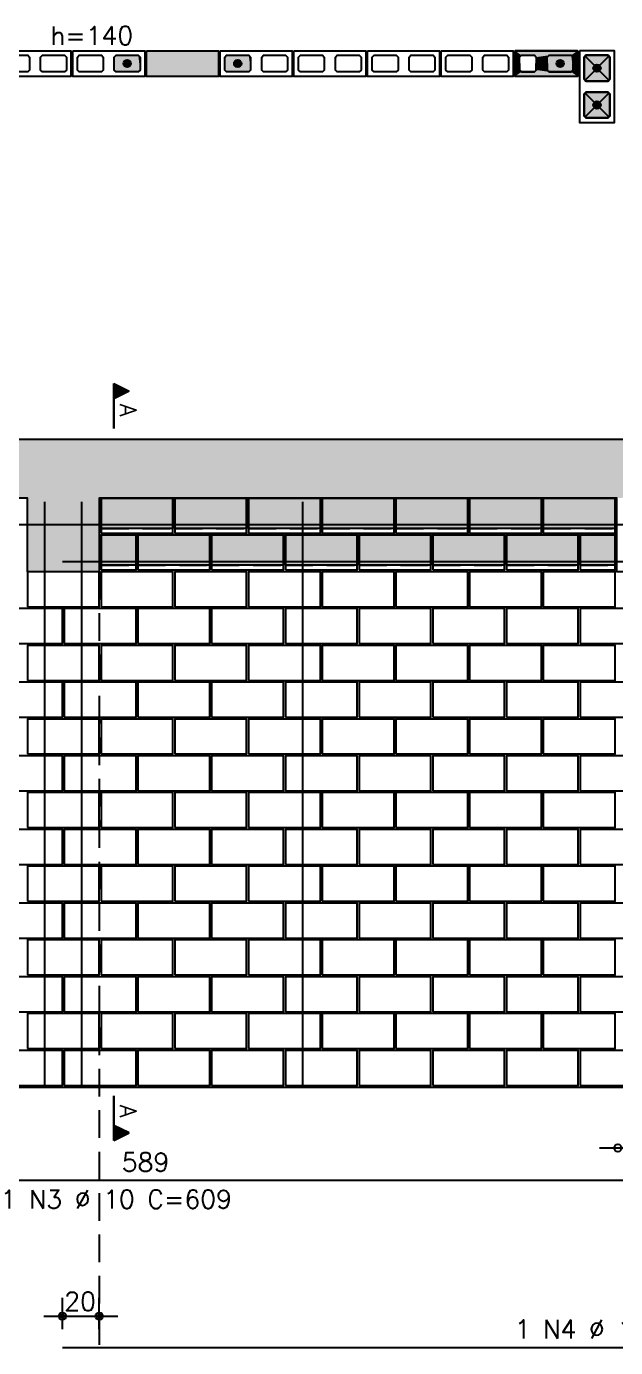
# Model space of a CAD drawing. Extents: x -1.9 to 86, y -1.5 to 61.
# Drawn here: x 11.68 to 18.08, y 27.76 to 42.11 of the extents above; entities that cross this region are included whole.
import ezdxf

# ---------------------------------------------------------------- set-up
doc = ezdxf.new("R2010")
doc.units = 0
doc.header["$MEASUREMENT"] = 0
doc.linetypes.add('ESTILO_TQS_0001', pattern=[0.45, 0.3, -0.15])
for name, color, linetype in [('PENA_01', 1, 'CONTINUOUS'), ('PENA_02', 2, 'CONTINUOUS'), ('PENA_03', 3, 'CONTINUOUS'), ('PENA_05', 5, 'CONTINUOUS'), ('PENA_09', 254, 'CONTINUOUS'), ('PENA_11', 252, 'CONTINUOUS'), ('PENA_21', 100, 'CONTINUOUS')]:
    doc.layers.add(name, color=color, linetype=linetype)
doc.styles.get("Standard").update_dxf_attribs({"font": 'ROMANS.SHX'})

msp = doc.modelspace()

# ---------------------------------------------------------------- linework, layer by layer
at = {"layer": 'PENA_01', "linetype": 'Continuous'}
for p, q in [((18.004, 41.788), (17.744, 41.528)), ((18.004, 41.528), (17.744, 41.788)), ((18.004, 41.128), (17.744, 41.388)), ((18.004, 41.388), (17.744, 41.128)), ((17.901, 29.928), (19.101, 29.928)), ((12.071, 27.96), (12.071, 28.302)), ((12.471, 27.96), (12.471, 28.302)), ((11.871, 28.102), (12.671, 28.102))]:
    msp.add_line(p, q, dxfattribs=at)
at = {"layer": 'PENA_01', "linetype": 'ESTILO_TQS_0001'}
msp.add_line((12.471, 36.188), (12.471, 27.76), dxfattribs=at)
at = {"layer": 'PENA_01', "linetype": 'Continuous'}
for points in [[(11.434, 41.778), (11.454, 41.798), (11.694, 41.798), (11.714, 41.778), (11.714, 41.638), (11.694, 41.618), (11.454, 41.618), (11.434, 41.638), (11.434, 41.778)], [(11.834, 41.778), (11.854, 41.798), (12.094, 41.798), (12.114, 41.778), (12.114, 41.638), (12.094, 41.618), (11.854, 41.618), (11.834, 41.638), (11.834, 41.778)], [(12.234, 41.778), (12.254, 41.798), (12.494, 41.798), (12.514, 41.778), (12.514, 41.638), (12.494, 41.618), (12.254, 41.618), (12.234, 41.638), (12.234, 41.778)], [(12.634, 41.778), (12.654, 41.798), (12.894, 41.798), (12.914, 41.778), (12.914, 41.638), (12.894, 41.618), (12.654, 41.618), (12.634, 41.638), (12.634, 41.778)], [(13.834, 41.778), (13.854, 41.798), (14.094, 41.798), (14.114, 41.778), (14.114, 41.638), (14.094, 41.618), (13.854, 41.618), (13.834, 41.638), (13.834, 41.778)], [(14.234, 41.778), (14.254, 41.798), (14.494, 41.798), (14.514, 41.778), (14.514, 41.638), (14.494, 41.618), (14.254, 41.618), (14.234, 41.638), (14.234, 41.778)], [(14.634, 41.778), (14.654, 41.798), (14.894, 41.798), (14.914, 41.778), (14.914, 41.638), (14.894, 41.618), (14.654, 41.618), (14.634, 41.638), (14.634, 41.778)], [(15.034, 41.778), (15.054, 41.798), (15.294, 41.798), (15.314, 41.778), (15.314, 41.638), (15.294, 41.618), (15.054, 41.618), (15.034, 41.638), (15.034, 41.778)], [(15.434, 41.778), (15.454, 41.798), (15.694, 41.798), (15.714, 41.778), (15.714, 41.638), (15.694, 41.618), (15.454, 41.618), (15.434, 41.638), (15.434, 41.778)], [(15.834, 41.778), (15.854, 41.798), (16.094, 41.798), (16.114, 41.778), (16.114, 41.638), (16.094, 41.618), (15.854, 41.618), (15.834, 41.638), (15.834, 41.778)], [(16.234, 41.778), (16.254, 41.798), (16.494, 41.798), (16.514, 41.778), (16.514, 41.638), (16.494, 41.618), (16.254, 41.618), (16.234, 41.638), (16.234, 41.778)], [(16.634, 41.778), (16.654, 41.798), (16.894, 41.798), (16.914, 41.778), (16.914, 41.638), (16.894, 41.618), (16.654, 41.618), (16.634, 41.638), (16.634, 41.778)], [(17.054, 41.798), (17.194, 41.798), (17.214, 41.778), (17.214, 41.638), (17.194, 41.618), (17.054, 41.618), (17.034, 41.638), (17.034, 41.778), (17.054, 41.798)], [(17.354, 41.798), (17.594, 41.798), (17.614, 41.778), (17.614, 41.638), (17.594, 41.618), (17.354, 41.618), (17.334, 41.638), (17.334, 41.778), (17.354, 41.798)]]:
    msp.add_lwpolyline(points, dxfattribs=at)
at = {"layer": 'PENA_02', "linetype": 'ESTILO_TQS_0001'}
for p, q in [((12.491, 36.658), (13.271, 36.658)), ((13.291, 36.658), (14.071, 36.658)), ((14.091, 36.658), (14.871, 36.658)), ((14.891, 36.658), (15.671, 36.658)), ((15.691, 36.658), (16.471, 36.658)), ((16.491, 36.658), (17.271, 36.658)), ((17.291, 36.658), (18.071, 36.658)), ((12.491, 36.258), (12.871, 36.258)), ((12.891, 36.258), (13.671, 36.258)), ((13.691, 36.258), (14.471, 36.258)), ((14.491, 36.258), (15.271, 36.258)), ((15.291, 36.258), (16.071, 36.258)), ((16.091, 36.258), (16.871, 36.258)), ((16.891, 36.258), (17.671, 36.258)), ((17.691, 36.258), (18.071, 36.258))]:
    msp.add_line(p, q, dxfattribs=at)
at = {"layer": 'PENA_02', "linetype": 'Continuous'}
msp.add_line((6.991, 30.588), (29.971, 30.588), dxfattribs=at)
for points in [[(11.384, 41.848), (12.164, 41.848), (12.164, 41.568), (11.384, 41.568), (11.384, 41.848)], [(12.184, 41.848), (12.964, 41.848), (12.964, 41.568), (12.184, 41.568), (12.184, 41.848)], [(12.984, 41.848), (13.764, 41.848), (13.764, 41.568), (12.984, 41.568), (12.984, 41.848)], [(13.784, 41.848), (14.564, 41.848), (14.564, 41.568), (13.784, 41.568), (13.784, 41.848)], [(14.584, 41.848), (15.364, 41.848), (15.364, 41.568), (14.584, 41.568), (14.584, 41.848)], [(15.384, 41.848), (16.164, 41.848), (16.164, 41.568), (15.384, 41.568), (15.384, 41.848)], [(16.184, 41.848), (16.964, 41.848), (16.964, 41.568), (16.184, 41.568), (16.184, 41.848)], [(16.984, 41.848), (17.664, 41.848), (17.664, 41.568), (16.984, 41.568), (16.984, 41.848)], [(17.684, 41.848), (17.684, 41.068), (18.064, 41.068), (18.064, 41.848), (17.684, 41.848)], [(6.991, 37.628), (29.971, 37.628), (29.971, 36.988), (25.271, 36.988), (25.271, 36.188), (24.491, 36.188), (24.491, 36.988), (18.871, 36.988), (18.871, 36.188), (18.091, 36.188), (18.091, 36.988), (12.471, 36.988), (12.471, 36.188), (11.691, 36.188), (11.691, 36.988), (6.991, 36.988), (6.991, 37.628)], [(12.491, 36.608), (13.271, 36.608), (13.271, 36.988), (12.491, 36.988), (12.491, 36.608)], [(13.291, 36.608), (14.071, 36.608), (14.071, 36.988), (13.291, 36.988), (13.291, 36.608)], [(14.091, 36.608), (14.871, 36.608), (14.871, 36.988), (14.091, 36.988), (14.091, 36.608)], [(14.891, 36.608), (15.671, 36.608), (15.671, 36.988), (14.891, 36.988), (14.891, 36.608)], [(15.691, 36.608), (16.471, 36.608), (16.471, 36.988), (15.691, 36.988), (15.691, 36.608)], [(16.491, 36.608), (17.271, 36.608), (17.271, 36.988), (16.491, 36.988), (16.491, 36.608)], [(17.291, 36.608), (18.071, 36.608), (18.071, 36.988), (17.291, 36.988), (17.291, 36.608)], [(12.491, 36.208), (12.871, 36.208), (12.871, 36.588), (12.491, 36.588), (12.491, 36.208)], [(12.891, 36.208), (13.671, 36.208), (13.671, 36.588), (12.891, 36.588), (12.891, 36.208)], [(13.691, 36.208), (14.471, 36.208), (14.471, 36.588), (13.691, 36.588), (13.691, 36.208)], [(14.491, 36.208), (15.271, 36.208), (15.271, 36.588), (14.491, 36.588), (14.491, 36.208)], [(15.291, 36.208), (16.071, 36.208), (16.071, 36.588), (15.291, 36.588), (15.291, 36.208)], [(16.091, 36.208), (16.871, 36.208), (16.871, 36.588), (16.091, 36.588), (16.091, 36.208)], [(16.891, 36.208), (17.671, 36.208), (17.671, 36.588), (16.891, 36.588), (16.891, 36.208)], [(17.691, 36.208), (18.071, 36.208), (18.071, 36.588), (17.691, 36.588), (17.691, 36.208)], [(11.691, 35.808), (12.471, 35.808), (12.471, 36.188), (11.691, 36.188), (11.691, 35.808)], [(12.491, 35.808), (13.271, 35.808), (13.271, 36.188), (12.491, 36.188), (12.491, 35.808)], [(13.291, 35.808), (14.071, 35.808), (14.071, 36.188), (13.291, 36.188), (13.291, 35.808)], [(14.091, 35.808), (14.871, 35.808), (14.871, 36.188), (14.091, 36.188), (14.091, 35.808)], [(14.891, 35.808), (15.671, 35.808), (15.671, 36.188), (14.891, 36.188), (14.891, 35.808)], [(15.691, 35.808), (16.471, 35.808), (16.471, 36.188), (15.691, 36.188), (15.691, 35.808)], [(16.491, 35.808), (17.271, 35.808), (17.271, 36.188), (16.491, 36.188), (16.491, 35.808)], [(17.291, 35.808), (18.071, 35.808), (18.071, 36.188), (17.291, 36.188), (17.291, 35.808)], [(11.291, 35.408), (12.071, 35.408), (12.071, 35.788), (11.291, 35.788), (11.291, 35.408)], [(12.091, 35.408), (12.871, 35.408), (12.871, 35.788), (12.091, 35.788), (12.091, 35.408)], [(12.891, 35.408), (13.671, 35.408), (13.671, 35.788), (12.891, 35.788), (12.891, 35.408)], [(13.691, 35.408), (14.471, 35.408), (14.471, 35.788), (13.691, 35.788), (13.691, 35.408)], [(14.491, 35.408), (15.271, 35.408), (15.271, 35.788), (14.491, 35.788), (14.491, 35.408)], [(15.291, 35.408), (16.071, 35.408), (16.071, 35.788), (15.291, 35.788), (15.291, 35.408)], [(16.091, 35.408), (16.871, 35.408), (16.871, 35.788), (16.091, 35.788), (16.091, 35.408)], [(16.891, 35.408), (17.671, 35.408), (17.671, 35.788), (16.891, 35.788), (16.891, 35.408)], [(17.691, 35.408), (18.471, 35.408), (18.471, 35.788), (17.691, 35.788), (17.691, 35.408)], [(11.691, 35.008), (12.471, 35.008), (12.471, 35.388), (11.691, 35.388), (11.691, 35.008)], [(12.491, 35.008), (13.271, 35.008), (13.271, 35.388), (12.491, 35.388), (12.491, 35.008)], [(13.291, 35.008), (14.071, 35.008), (14.071, 35.388), (13.291, 35.388), (13.291, 35.008)], [(14.091, 35.008), (14.871, 35.008), (14.871, 35.388), (14.091, 35.388), (14.091, 35.008)], [(14.891, 35.008), (15.671, 35.008), (15.671, 35.388), (14.891, 35.388), (14.891, 35.008)], [(15.691, 35.008), (16.471, 35.008), (16.471, 35.388), (15.691, 35.388), (15.691, 35.008)], [(16.491, 35.008), (17.271, 35.008), (17.271, 35.388), (16.491, 35.388), (16.491, 35.008)], [(17.291, 35.008), (18.071, 35.008), (18.071, 35.388), (17.291, 35.388), (17.291, 35.008)], [(11.291, 34.608), (12.071, 34.608), (12.071, 34.988), (11.291, 34.988), (11.291, 34.608)], [(12.091, 34.608), (12.871, 34.608), (12.871, 34.988), (12.091, 34.988), (12.091, 34.608)], [(12.891, 34.608), (13.671, 34.608), (13.671, 34.988), (12.891, 34.988), (12.891, 34.608)], [(13.691, 34.608), (14.471, 34.608), (14.471, 34.988), (13.691, 34.988), (13.691, 34.608)], [(14.491, 34.608), (15.271, 34.608), (15.271, 34.988), (14.491, 34.988), (14.491, 34.608)], [(15.291, 34.608), (16.071, 34.608), (16.071, 34.988), (15.291, 34.988), (15.291, 34.608)], [(16.091, 34.608), (16.871, 34.608), (16.871, 34.988), (16.091, 34.988), (16.091, 34.608)], [(16.891, 34.608), (17.671, 34.608), (17.671, 34.988), (16.891, 34.988), (16.891, 34.608)], [(17.691, 34.608), (18.471, 34.608), (18.471, 34.988), (17.691, 34.988), (17.691, 34.608)], [(11.691, 34.208), (12.471, 34.208), (12.471, 34.588), (11.691, 34.588), (11.691, 34.208)], [(12.491, 34.208), (13.271, 34.208), (13.271, 34.588), (12.491, 34.588), (12.491, 34.208)], [(13.291, 34.208), (14.071, 34.208), (14.071, 34.588), (13.291, 34.588), (13.291, 34.208)], [(14.091, 34.208), (14.871, 34.208), (14.871, 34.588), (14.091, 34.588), (14.091, 34.208)], [(14.891, 34.208), (15.671, 34.208), (15.671, 34.588), (14.891, 34.588), (14.891, 34.208)], [(15.691, 34.208), (16.471, 34.208), (16.471, 34.588), (15.691, 34.588), (15.691, 34.208)], [(16.491, 34.208), (17.271, 34.208), (17.271, 34.588), (16.491, 34.588), (16.491, 34.208)], [(17.291, 34.208), (18.071, 34.208), (18.071, 34.588), (17.291, 34.588), (17.291, 34.208)], [(11.291, 33.808), (12.071, 33.808), (12.071, 34.188), (11.291, 34.188), (11.291, 33.808)], [(12.091, 33.808), (12.871, 33.808), (12.871, 34.188), (12.091, 34.188), (12.091, 33.808)], [(12.891, 33.808), (13.671, 33.808), (13.671, 34.188), (12.891, 34.188), (12.891, 33.808)], [(13.691, 33.808), (14.471, 33.808), (14.471, 34.188), (13.691, 34.188), (13.691, 33.808)], [(14.491, 33.808), (15.271, 33.808), (15.271, 34.188), (14.491, 34.188), (14.491, 33.808)], [(15.291, 33.808), (16.071, 33.808), (16.071, 34.188), (15.291, 34.188), (15.291, 33.808)], [(16.091, 33.808), (16.871, 33.808), (16.871, 34.188), (16.091, 34.188), (16.091, 33.808)], [(16.891, 33.808), (17.671, 33.808), (17.671, 34.188), (16.891, 34.188), (16.891, 33.808)], [(17.691, 33.808), (18.471, 33.808), (18.471, 34.188), (17.691, 34.188), (17.691, 33.808)], [(11.691, 33.408), (12.471, 33.408), (12.471, 33.788), (11.691, 33.788), (11.691, 33.408)], [(12.491, 33.408), (13.271, 33.408), (13.271, 33.788), (12.491, 33.788), (12.491, 33.408)], [(13.291, 33.408), (14.071, 33.408), (14.071, 33.788), (13.291, 33.788), (13.291, 33.408)], [(14.091, 33.408), (14.871, 33.408), (14.871, 33.788), (14.091, 33.788), (14.091, 33.408)], [(14.891, 33.408), (15.671, 33.408), (15.671, 33.788), (14.891, 33.788), (14.891, 33.408)], [(15.691, 33.408), (16.471, 33.408), (16.471, 33.788), (15.691, 33.788), (15.691, 33.408)], [(16.491, 33.408), (17.271, 33.408), (17.271, 33.788), (16.491, 33.788), (16.491, 33.408)], [(17.291, 33.408), (18.071, 33.408), (18.071, 33.788), (17.291, 33.788), (17.291, 33.408)], [(11.291, 33.008), (12.071, 33.008), (12.071, 33.388), (11.291, 33.388), (11.291, 33.008)], [(12.091, 33.008), (12.871, 33.008), (12.871, 33.388), (12.091, 33.388), (12.091, 33.008)], [(12.891, 33.008), (13.671, 33.008), (13.671, 33.388), (12.891, 33.388), (12.891, 33.008)], [(13.691, 33.008), (14.471, 33.008), (14.471, 33.388), (13.691, 33.388), (13.691, 33.008)], [(14.491, 33.008), (15.271, 33.008), (15.271, 33.388), (14.491, 33.388), (14.491, 33.008)], [(15.291, 33.008), (16.071, 33.008), (16.071, 33.388), (15.291, 33.388), (15.291, 33.008)], [(16.091, 33.008), (16.871, 33.008), (16.871, 33.388), (16.091, 33.388), (16.091, 33.008)], [(16.891, 33.008), (17.671, 33.008), (17.671, 33.388), (16.891, 33.388), (16.891, 33.008)], [(17.691, 33.008), (18.471, 33.008), (18.471, 33.388), (17.691, 33.388), (17.691, 33.008)], [(11.691, 32.608), (12.471, 32.608), (12.471, 32.988), (11.691, 32.988), (11.691, 32.608)], [(12.491, 32.608), (13.271, 32.608), (13.271, 32.988), (12.491, 32.988), (12.491, 32.608)], [(13.291, 32.608), (14.071, 32.608), (14.071, 32.988), (13.291, 32.988), (13.291, 32.608)], [(14.091, 32.608), (14.871, 32.608), (14.871, 32.988), (14.091, 32.988), (14.091, 32.608)], [(14.891, 32.608), (15.671, 32.608), (15.671, 32.988), (14.891, 32.988), (14.891, 32.608)], [(15.691, 32.608), (16.471, 32.608), (16.471, 32.988), (15.691, 32.988), (15.691, 32.608)], [(16.491, 32.608), (17.271, 32.608), (17.271, 32.988), (16.491, 32.988), (16.491, 32.608)], [(17.291, 32.608), (18.071, 32.608), (18.071, 32.988), (17.291, 32.988), (17.291, 32.608)], [(11.291, 32.208), (12.071, 32.208), (12.071, 32.588), (11.291, 32.588), (11.291, 32.208)], [(12.091, 32.208), (12.871, 32.208), (12.871, 32.588), (12.091, 32.588), (12.091, 32.208)], [(12.891, 32.208), (13.671, 32.208), (13.671, 32.588), (12.891, 32.588), (12.891, 32.208)], [(13.691, 32.208), (14.471, 32.208), (14.471, 32.588), (13.691, 32.588), (13.691, 32.208)], [(14.491, 32.208), (15.271, 32.208), (15.271, 32.588), (14.491, 32.588), (14.491, 32.208)], [(15.291, 32.208), (16.071, 32.208), (16.071, 32.588), (15.291, 32.588), (15.291, 32.208)], [(16.091, 32.208), (16.871, 32.208), (16.871, 32.588), (16.091, 32.588), (16.091, 32.208)], [(16.891, 32.208), (17.671, 32.208), (17.671, 32.588), (16.891, 32.588), (16.891, 32.208)], [(17.691, 32.208), (18.471, 32.208), (18.471, 32.588), (17.691, 32.588), (17.691, 32.208)], [(11.691, 31.808), (12.471, 31.808), (12.471, 32.188), (11.691, 32.188), (11.691, 31.808)], [(12.491, 31.808), (13.271, 31.808), (13.271, 32.188), (12.491, 32.188), (12.491, 31.808)], [(13.291, 31.808), (14.071, 31.808), (14.071, 32.188), (13.291, 32.188), (13.291, 31.808)], [(14.091, 31.808), (14.871, 31.808), (14.871, 32.188), (14.091, 32.188), (14.091, 31.808)], [(14.891, 31.808), (15.671, 31.808), (15.671, 32.188), (14.891, 32.188), (14.891, 31.808)], [(15.691, 31.808), (16.471, 31.808), (16.471, 32.188), (15.691, 32.188), (15.691, 31.808)], [(16.491, 31.808), (17.271, 31.808), (17.271, 32.188), (16.491, 32.188), (16.491, 31.808)], [(17.291, 31.808), (18.071, 31.808), (18.071, 32.188), (17.291, 32.188), (17.291, 31.808)], [(11.291, 31.408), (12.071, 31.408), (12.071, 31.788), (11.291, 31.788), (11.291, 31.408)], [(12.091, 31.408), (12.871, 31.408), (12.871, 31.788), (12.091, 31.788), (12.091, 31.408)], [(12.891, 31.408), (13.671, 31.408), (13.671, 31.788), (12.891, 31.788), (12.891, 31.408)], [(13.691, 31.408), (14.471, 31.408), (14.471, 31.788), (13.691, 31.788), (13.691, 31.408)], [(14.491, 31.408), (15.271, 31.408), (15.271, 31.788), (14.491, 31.788), (14.491, 31.408)], [(15.291, 31.408), (16.071, 31.408), (16.071, 31.788), (15.291, 31.788), (15.291, 31.408)], [(16.091, 31.408), (16.871, 31.408), (16.871, 31.788), (16.091, 31.788), (16.091, 31.408)], [(16.891, 31.408), (17.671, 31.408), (17.671, 31.788), (16.891, 31.788), (16.891, 31.408)], [(17.691, 31.408), (18.471, 31.408), (18.471, 31.788), (17.691, 31.788), (17.691, 31.408)], [(11.691, 31.008), (12.471, 31.008), (12.471, 31.388), (11.691, 31.388), (11.691, 31.008)], [(12.491, 31.008), (13.271, 31.008), (13.271, 31.388), (12.491, 31.388), (12.491, 31.008)], [(13.291, 31.008), (14.071, 31.008), (14.071, 31.388), (13.291, 31.388), (13.291, 31.008)], [(14.091, 31.008), (14.871, 31.008), (14.871, 31.388), (14.091, 31.388), (14.091, 31.008)], [(14.891, 31.008), (15.671, 31.008), (15.671, 31.388), (14.891, 31.388), (14.891, 31.008)], [(15.691, 31.008), (16.471, 31.008), (16.471, 31.388), (15.691, 31.388), (15.691, 31.008)], [(16.491, 31.008), (17.271, 31.008), (17.271, 31.388), (16.491, 31.388), (16.491, 31.008)], [(17.291, 31.008), (18.071, 31.008), (18.071, 31.388), (17.291, 31.388), (17.291, 31.008)], [(11.291, 30.608), (12.071, 30.608), (12.071, 30.988), (11.291, 30.988), (11.291, 30.608)], [(12.091, 30.608), (12.871, 30.608), (12.871, 30.988), (12.091, 30.988), (12.091, 30.608)], [(12.891, 30.608), (13.671, 30.608), (13.671, 30.988), (12.891, 30.988), (12.891, 30.608)], [(13.691, 30.608), (14.471, 30.608), (14.471, 30.988), (13.691, 30.988), (13.691, 30.608)], [(14.491, 30.608), (15.271, 30.608), (15.271, 30.988), (14.491, 30.988), (14.491, 30.608)], [(15.291, 30.608), (16.071, 30.608), (16.071, 30.988), (15.291, 30.988), (15.291, 30.608)], [(16.091, 30.608), (16.871, 30.608), (16.871, 30.988), (16.091, 30.988), (16.091, 30.608)], [(16.891, 30.608), (17.671, 30.608), (17.671, 30.988), (16.891, 30.988), (16.891, 30.608)], [(17.691, 30.608), (18.471, 30.608), (18.471, 30.988), (17.691, 30.988), (17.691, 30.608)]]:
    msp.add_lwpolyline(points, dxfattribs=at)
at = {"layer": 'PENA_02', "linetype": 'ESTILO_TQS_0001'}
for points in [[(17.754, 41.798), (17.734, 41.778), (17.734, 41.538), (17.754, 41.518), (17.994, 41.518), (18.014, 41.538), (18.014, 41.778), (17.994, 41.798), (17.754, 41.798)], [(17.754, 41.398), (17.734, 41.378), (17.734, 41.138), (17.754, 41.118), (17.994, 41.118), (18.014, 41.138), (18.014, 41.378), (17.994, 41.398), (17.754, 41.398)]]:
    msp.add_lwpolyline(points, dxfattribs=at)
at = {"layer": 'PENA_02', "linetype": 'Continuous'}
for centre, radius in [((18.101, 29.928), 0.04), ((12.071, 28.102), 0.04), ((12.471, 28.102), 0.04), ((12.071, 28.102), 0.02), ((12.471, 28.102), 0.02)]:
    msp.add_circle(centre, radius, dxfattribs=at)
at = {"layer": 'PENA_03', "linetype": 'Continuous'}
for p, q in [((12.629, 37.745), (12.629, 38.232)), ((12.629, 38.232), (12.795, 38.149)), ((12.63, 38.23), (12.63, 38.067)), ((12.63, 38.23), (12.793, 38.149)), ((12.642, 38.225), (12.642, 38.072)), ((12.655, 38.219), (12.655, 38.078)), ((12.667, 38.212), (12.667, 38.085)), ((12.68, 38.206), (12.68, 38.091)), ((12.693, 38.2), (12.693, 38.098)), ((12.706, 38.193), (12.706, 38.104)), ((12.718, 38.187), (12.718, 38.11)), ((12.731, 38.18), (12.731, 38.117)), ((12.793, 38.149), (12.63, 38.067)), ((12.795, 38.149), (12.63, 38.066)), ((12.63, 38.066), (12.63, 37.745)), ((12.744, 38.174), (12.744, 38.123)), ((12.757, 38.168), (12.757, 38.129)), ((12.769, 38.161), (12.769, 38.136)), ((12.782, 38.155), (12.782, 38.142)), ((12.628, 30.495), (12.628, 30.009)), ((12.629, 30.174), (12.629, 30.495)), ((12.629, 30.01), (12.629, 30.174)), ((12.793, 30.092), (12.629, 30.174)), ((12.794, 30.092), (12.629, 30.174)), ((12.641, 30.015), (12.641, 30.168)), ((12.654, 30.021), (12.654, 30.162)), ((12.667, 30.028), (12.667, 30.155)), ((12.679, 30.034), (12.679, 30.149)), ((12.692, 30.041), (12.692, 30.143)), ((12.628, 30.009), (12.794, 30.092)), ((12.629, 30.01), (12.793, 30.092)), ((12.705, 30.047), (12.705, 30.136)), ((12.718, 30.053), (12.718, 30.13)), ((12.73, 30.06), (12.73, 30.124)), ((12.743, 30.066), (12.743, 30.117)), ((12.756, 30.073), (12.756, 30.111)), ((12.769, 30.079), (12.769, 30.104)), ((12.782, 30.085), (12.782, 30.098)), ((12.071, 27.76), (12.071, 27.76)), ((12.471, 27.76), (12.471, 27.76))]:
    msp.add_line(p, q, dxfattribs=at)
for points in [[(12.914, 41.638), (12.894, 41.618), (12.654, 41.618), (12.634, 41.638), (12.634, 41.778), (12.654, 41.798), (12.894, 41.798), (12.914, 41.778), (12.914, 41.638)], [(14.114, 41.638), (14.094, 41.618), (13.854, 41.618), (13.834, 41.638), (13.834, 41.778), (13.854, 41.798), (14.094, 41.798), (14.114, 41.778), (14.114, 41.638)], [(17.614, 41.638), (17.594, 41.618), (17.354, 41.618), (17.334, 41.638), (17.334, 41.778), (17.354, 41.798), (17.594, 41.798), (17.614, 41.778), (17.614, 41.638)], [(17.994, 41.798), (18.014, 41.778), (18.014, 41.538), (17.994, 41.518), (17.754, 41.518), (17.734, 41.538), (17.734, 41.778), (17.754, 41.798), (17.994, 41.798)], [(18.014, 41.138), (17.994, 41.118), (17.754, 41.118), (17.734, 41.138), (17.734, 41.378), (17.754, 41.398), (17.994, 41.398), (18.014, 41.378), (18.014, 41.138)]]:
    msp.add_lwpolyline(points, dxfattribs=at)
for centre in [(12.774, 41.708), (13.974, 41.708), (17.474, 41.708), (17.874, 41.658), (17.874, 41.258)]:
    msp.add_circle(centre, 0.04, dxfattribs=at)
for points in [[(12.814, 41.708), (12.754, 41.742), (12.736, 41.721)], [(12.814, 41.708), (12.736, 41.721), (12.736, 41.694)], [(12.814, 41.708), (12.736, 41.694), (12.754, 41.673)], [(12.814, 41.708), (12.781, 41.747), (12.754, 41.742)], [(12.814, 41.708), (12.754, 41.673), (12.781, 41.668)], [(12.814, 41.708), (12.805, 41.733), (12.781, 41.747)], [(12.814, 41.708), (12.781, 41.668), (12.805, 41.682)], [(12.814, 41.708), (12.805, 41.682), (12.814, 41.708)], [(14.014, 41.708), (13.954, 41.742), (13.936, 41.721)], [(14.014, 41.708), (13.936, 41.721), (13.936, 41.694)], [(14.014, 41.708), (13.936, 41.694), (13.954, 41.673)], [(14.014, 41.708), (13.981, 41.747), (13.954, 41.742)], [(14.014, 41.708), (13.954, 41.673), (13.981, 41.668)], [(14.014, 41.708), (14.005, 41.733), (13.981, 41.747)], [(14.014, 41.708), (13.981, 41.668), (14.005, 41.682)], [(14.014, 41.708), (14.005, 41.682), (14.014, 41.708)], [(17.514, 41.708), (17.454, 41.742), (17.436, 41.721)], [(17.514, 41.708), (17.436, 41.721), (17.436, 41.694)], [(17.514, 41.708), (17.436, 41.694), (17.454, 41.673)], [(17.514, 41.708), (17.481, 41.747), (17.454, 41.742)], [(17.514, 41.708), (17.454, 41.673), (17.481, 41.668)], [(17.514, 41.708), (17.504, 41.733), (17.481, 41.747)], [(17.514, 41.708), (17.481, 41.668), (17.504, 41.682)], [(17.514, 41.708), (17.504, 41.682), (17.514, 41.708)], [(17.914, 41.658), (17.854, 41.692), (17.836, 41.671)], [(17.914, 41.658), (17.836, 41.671), (17.836, 41.644)], [(17.914, 41.658), (17.836, 41.644), (17.854, 41.623)], [(17.914, 41.658), (17.881, 41.697), (17.854, 41.692)], [(17.914, 41.658), (17.854, 41.623), (17.881, 41.618)], [(17.914, 41.658), (17.905, 41.683), (17.881, 41.697)], [(17.914, 41.658), (17.881, 41.618), (17.905, 41.632)], [(17.914, 41.658), (17.905, 41.632), (17.914, 41.658)], [(17.914, 41.258), (17.854, 41.292), (17.836, 41.271)], [(17.914, 41.258), (17.836, 41.271), (17.836, 41.244)], [(17.914, 41.258), (17.836, 41.244), (17.854, 41.223)], [(17.914, 41.258), (17.881, 41.297), (17.854, 41.292)], [(17.914, 41.258), (17.854, 41.223), (17.881, 41.218)], [(17.914, 41.258), (17.905, 41.283), (17.881, 41.297)], [(17.914, 41.258), (17.881, 41.218), (17.905, 41.232)], [(17.914, 41.258), (17.905, 41.232), (17.914, 41.258)]]:
    msp.add_solid(points, dxfattribs=at)
at = {"layer": 'PENA_05', "linetype": 'Continuous'}
for p, q in [((11.881, 30.588), (11.881, 36.948)), ((12.281, 30.588), (12.281, 36.948)), ((14.681, 30.588), (14.681, 36.948)), ((18.901, 36.698), (7.131, 36.698)), ((12.071, 36.298), (24.891, 36.298)), ((18.901, 29.574), (7.131, 29.574)), ((12.071, 27.76), (24.891, 27.76))]:
    msp.add_line(p, q, dxfattribs=at)
at = {"layer": 'PENA_09', "linetype": 'Continuous'}
for points in [[(12.491, 36.658), (12.491, 36.988), (13.271, 36.988), (13.271, 36.658), (12.491, 36.658)], [(13.291, 36.658), (13.291, 36.988), (14.071, 36.988), (14.071, 36.658), (13.291, 36.658)], [(14.091, 36.658), (14.091, 36.988), (14.871, 36.988), (14.871, 36.658), (14.091, 36.658)], [(14.891, 36.658), (14.891, 36.988), (15.671, 36.988), (15.671, 36.658), (14.891, 36.658)], [(15.691, 36.658), (15.691, 36.988), (16.471, 36.988), (16.471, 36.658), (15.691, 36.658)], [(16.491, 36.658), (16.491, 36.988), (17.271, 36.988), (17.271, 36.658), (16.491, 36.658)], [(17.291, 36.658), (17.291, 36.988), (18.071, 36.988), (18.071, 36.658), (17.291, 36.658)], [(12.491, 36.258), (12.491, 36.588), (12.871, 36.588), (12.871, 36.258), (12.491, 36.258)], [(12.891, 36.258), (12.891, 36.588), (13.671, 36.588), (13.671, 36.258), (12.891, 36.258)], [(13.691, 36.258), (13.691, 36.588), (14.471, 36.588), (14.471, 36.258), (13.691, 36.258)], [(14.491, 36.258), (14.491, 36.588), (15.271, 36.588), (15.271, 36.258), (14.491, 36.258)], [(15.291, 36.258), (15.291, 36.588), (16.071, 36.588), (16.071, 36.258), (15.291, 36.258)], [(16.091, 36.258), (16.091, 36.588), (16.871, 36.588), (16.871, 36.258), (16.091, 36.258)], [(16.891, 36.258), (16.891, 36.588), (17.671, 36.588), (17.671, 36.258), (16.891, 36.258)], [(17.691, 36.258), (17.691, 36.588), (18.071, 36.588), (18.071, 36.258), (17.691, 36.258)]]:
    msp.add_lwpolyline(points, dxfattribs=at)
for points in [[(12.491, 36.658), (12.491, 36.988), (13.271, 36.988)], [(12.491, 36.658), (13.271, 36.988), (13.271, 36.658)], [(13.291, 36.658), (13.291, 36.988), (14.071, 36.988)], [(13.291, 36.658), (14.071, 36.988), (14.071, 36.658)], [(14.091, 36.658), (14.091, 36.988), (14.871, 36.988)], [(14.091, 36.658), (14.871, 36.988), (14.871, 36.658)], [(14.891, 36.658), (14.891, 36.988), (15.671, 36.988)], [(14.891, 36.658), (15.671, 36.988), (15.671, 36.658)], [(15.691, 36.658), (15.691, 36.988), (16.471, 36.988)], [(15.691, 36.658), (16.471, 36.988), (16.471, 36.658)], [(16.491, 36.658), (16.491, 36.988), (17.271, 36.988)], [(16.491, 36.658), (17.271, 36.988), (17.271, 36.658)], [(17.291, 36.658), (17.291, 36.988), (18.071, 36.988)], [(17.291, 36.658), (18.071, 36.988), (18.071, 36.658)], [(12.491, 36.658), (13.271, 36.658), (12.491, 36.658)], [(13.291, 36.658), (14.071, 36.658), (13.291, 36.658)], [(14.091, 36.658), (14.871, 36.658), (14.091, 36.658)], [(14.891, 36.658), (15.671, 36.658), (14.891, 36.658)], [(15.691, 36.658), (16.471, 36.658), (15.691, 36.658)], [(16.491, 36.658), (17.271, 36.658), (16.491, 36.658)], [(17.291, 36.658), (18.071, 36.658), (17.291, 36.658)], [(12.491, 36.258), (12.491, 36.588), (12.871, 36.588)], [(12.491, 36.258), (12.871, 36.588), (12.871, 36.258)], [(12.891, 36.258), (12.891, 36.588), (13.671, 36.588)], [(12.891, 36.258), (13.671, 36.588), (13.671, 36.258)], [(13.691, 36.258), (13.691, 36.588), (14.471, 36.588)], [(13.691, 36.258), (14.471, 36.588), (14.471, 36.258)], [(14.491, 36.258), (14.491, 36.588), (15.271, 36.588)], [(14.491, 36.258), (15.271, 36.588), (15.271, 36.258)], [(15.291, 36.258), (15.291, 36.588), (16.071, 36.588)], [(15.291, 36.258), (16.071, 36.588), (16.071, 36.258)], [(16.091, 36.258), (16.091, 36.588), (16.871, 36.588)], [(16.091, 36.258), (16.871, 36.588), (16.871, 36.258)], [(16.891, 36.258), (16.891, 36.588), (17.671, 36.588)], [(16.891, 36.258), (17.671, 36.588), (17.671, 36.258)], [(17.691, 36.258), (17.691, 36.588), (18.071, 36.588)], [(17.691, 36.258), (18.071, 36.588), (18.071, 36.258)], [(12.491, 36.258), (12.871, 36.258), (12.491, 36.258)], [(12.891, 36.258), (13.671, 36.258), (12.891, 36.258)], [(13.691, 36.258), (14.471, 36.258), (13.691, 36.258)], [(14.491, 36.258), (15.271, 36.258), (14.491, 36.258)], [(15.291, 36.258), (16.071, 36.258), (15.291, 36.258)], [(16.091, 36.258), (16.871, 36.258), (16.091, 36.258)], [(16.891, 36.258), (17.671, 36.258), (16.891, 36.258)], [(17.691, 36.258), (18.071, 36.258), (17.691, 36.258)]]:
    msp.add_solid(points, dxfattribs=at)
at = {"layer": 'PENA_11', "linetype": 'Continuous'}
for points in [[(12.914, 41.638), (12.634, 41.778), (12.654, 41.798)], [(12.914, 41.638), (12.634, 41.638), (12.634, 41.778)], [(12.914, 41.638), (12.654, 41.798), (12.894, 41.798)], [(12.914, 41.638), (12.894, 41.798), (12.914, 41.778)], [(12.914, 41.638), (12.914, 41.778), (12.914, 41.638)], [(12.984, 41.848), (13.764, 41.848), (13.764, 41.568)], [(12.984, 41.848), (13.764, 41.568), (12.984, 41.568)], [(12.984, 41.848), (12.984, 41.568), (12.984, 41.848)], [(14.114, 41.638), (13.834, 41.778), (13.854, 41.798)], [(14.114, 41.638), (13.834, 41.638), (13.834, 41.778)], [(14.114, 41.638), (13.854, 41.798), (14.094, 41.798)], [(14.114, 41.638), (14.094, 41.798), (14.114, 41.778)], [(14.114, 41.638), (14.114, 41.778), (14.114, 41.638)], [(17.614, 41.638), (17.334, 41.778), (17.354, 41.798)], [(17.614, 41.638), (17.334, 41.638), (17.334, 41.778)], [(17.614, 41.638), (17.354, 41.798), (17.594, 41.798)], [(17.614, 41.638), (17.594, 41.798), (17.614, 41.778)], [(17.614, 41.638), (17.614, 41.778), (17.614, 41.638)], [(17.994, 41.798), (17.754, 41.518), (17.734, 41.538)], [(17.994, 41.798), (17.734, 41.538), (17.734, 41.778)], [(17.994, 41.798), (17.734, 41.778), (17.754, 41.798)], [(17.994, 41.798), (17.994, 41.518), (17.754, 41.518)], [(17.994, 41.798), (17.754, 41.798), (17.994, 41.798)], [(17.994, 41.798), (18.014, 41.778), (18.014, 41.538)], [(17.994, 41.798), (18.014, 41.538), (17.994, 41.518)], [(12.914, 41.638), (12.654, 41.618), (12.634, 41.638)], [(12.914, 41.638), (12.894, 41.618), (12.654, 41.618)], [(14.114, 41.638), (13.854, 41.618), (13.834, 41.638)], [(14.114, 41.638), (14.094, 41.618), (13.854, 41.618)], [(17.614, 41.638), (17.354, 41.618), (17.334, 41.638)], [(17.614, 41.638), (17.594, 41.618), (17.354, 41.618)], [(18.014, 41.138), (17.734, 41.378), (17.754, 41.398)], [(18.014, 41.138), (17.734, 41.138), (17.734, 41.378)], [(18.014, 41.138), (17.754, 41.398), (17.994, 41.398)], [(18.014, 41.138), (17.994, 41.398), (18.014, 41.378)], [(18.014, 41.138), (18.014, 41.378), (18.014, 41.138)], [(18.014, 41.138), (17.754, 41.118), (17.734, 41.138)], [(18.014, 41.138), (17.994, 41.118), (17.754, 41.118)], [(11.691, 36.988), (6.991, 36.988), (29.971, 37.628)], [(29.971, 37.628), (6.991, 36.988), (6.991, 37.628)], [(12.471, 36.988), (11.691, 36.988), (29.971, 37.628)], [(29.971, 37.628), (18.091, 36.988), (12.471, 36.988)], [(12.471, 36.188), (11.691, 36.188), (12.471, 36.988)], [(11.691, 36.188), (11.691, 36.988), (12.471, 36.988)]]:
    msp.add_solid(points, dxfattribs=at)
at = {"layer": 'PENA_21', "linetype": 'Continuous'}
for points in [[(16.984, 41.708), (17.034, 41.708), (17.034, 41.778), (17.054, 41.798), (17.194, 41.798), (17.214, 41.778), (17.214, 41.708), (17.334, 41.708), (17.334, 41.778), (17.354, 41.798), (17.594, 41.798), (17.614, 41.778), (17.614, 41.708), (17.664, 41.708), (17.664, 41.848), (16.984, 41.848), (16.984, 41.708)], [(16.984, 41.708), (17.034, 41.708), (17.034, 41.638), (17.054, 41.618), (17.194, 41.618), (17.214, 41.638), (17.214, 41.708), (17.334, 41.708), (17.334, 41.638), (17.354, 41.618), (17.594, 41.618), (17.614, 41.638), (17.614, 41.708), (17.664, 41.708), (17.664, 41.568), (16.984, 41.568), (16.984, 41.708)]]:
    msp.add_lwpolyline(points, dxfattribs=at)
for points in [[(17.664, 41.848), (16.984, 41.848), (17.054, 41.798)], [(16.984, 41.848), (16.984, 41.708), (17.034, 41.708)], [(16.984, 41.848), (17.034, 41.708), (17.034, 41.778)], [(16.984, 41.848), (17.034, 41.778), (17.054, 41.798)], [(17.664, 41.848), (17.054, 41.798), (17.194, 41.798)], [(17.664, 41.848), (17.194, 41.798), (17.214, 41.778)], [(17.664, 41.848), (17.214, 41.778), (17.354, 41.798)], [(17.214, 41.778), (17.334, 41.778), (17.354, 41.798)], [(17.214, 41.778), (17.214, 41.708), (17.334, 41.708)], [(17.214, 41.778), (17.334, 41.708), (17.334, 41.778)], [(17.664, 41.848), (17.354, 41.798), (17.594, 41.798)], [(17.664, 41.848), (17.594, 41.798), (17.614, 41.778)], [(17.664, 41.848), (17.614, 41.778), (17.664, 41.708)], [(17.664, 41.708), (17.614, 41.778), (17.614, 41.708)], [(16.984, 41.568), (16.984, 41.708), (17.034, 41.708)], [(16.984, 41.568), (17.034, 41.708), (17.034, 41.638)], [(16.984, 41.568), (17.034, 41.638), (17.054, 41.618)], [(17.664, 41.568), (17.194, 41.618), (17.214, 41.638)], [(17.214, 41.638), (17.214, 41.708), (17.334, 41.708)], [(17.214, 41.638), (17.334, 41.708), (17.334, 41.638)], [(17.664, 41.568), (17.214, 41.638), (17.354, 41.618)], [(17.214, 41.638), (17.334, 41.638), (17.354, 41.618)], [(17.664, 41.568), (17.594, 41.618), (17.614, 41.638)], [(17.664, 41.568), (17.614, 41.638), (17.664, 41.708)], [(17.664, 41.708), (17.614, 41.638), (17.614, 41.708)], [(17.664, 41.568), (16.984, 41.568), (17.054, 41.618)], [(17.664, 41.568), (17.054, 41.618), (17.194, 41.618)], [(17.664, 41.568), (17.354, 41.618), (17.594, 41.618)]]:
    msp.add_solid(points, dxfattribs=at)

# ---------------------------------------------------------------- texts
at = {"layer": 'PENA_03', "linetype": 'Continuous'}
for s, p in [('h=140', (11.939, 41.912)), ('589', (12.716, 29.674)), ('1 N3 %%c 10 C=609', (11.399, 29.271)), ('20', (12.091, 28.162)), ('1 N4 %%c 10 C=641', (16.981, 27.86))]:
    msp.add_text(s, height=0.2, dxfattribs=at).set_placement(p)
for p in [(12.696, 38.013), (12.695, 30.399)]:
    msp.add_text('A', height=0.18, rotation=270, dxfattribs=at).set_placement(p)

doc.saveas('drawing.dxf')
